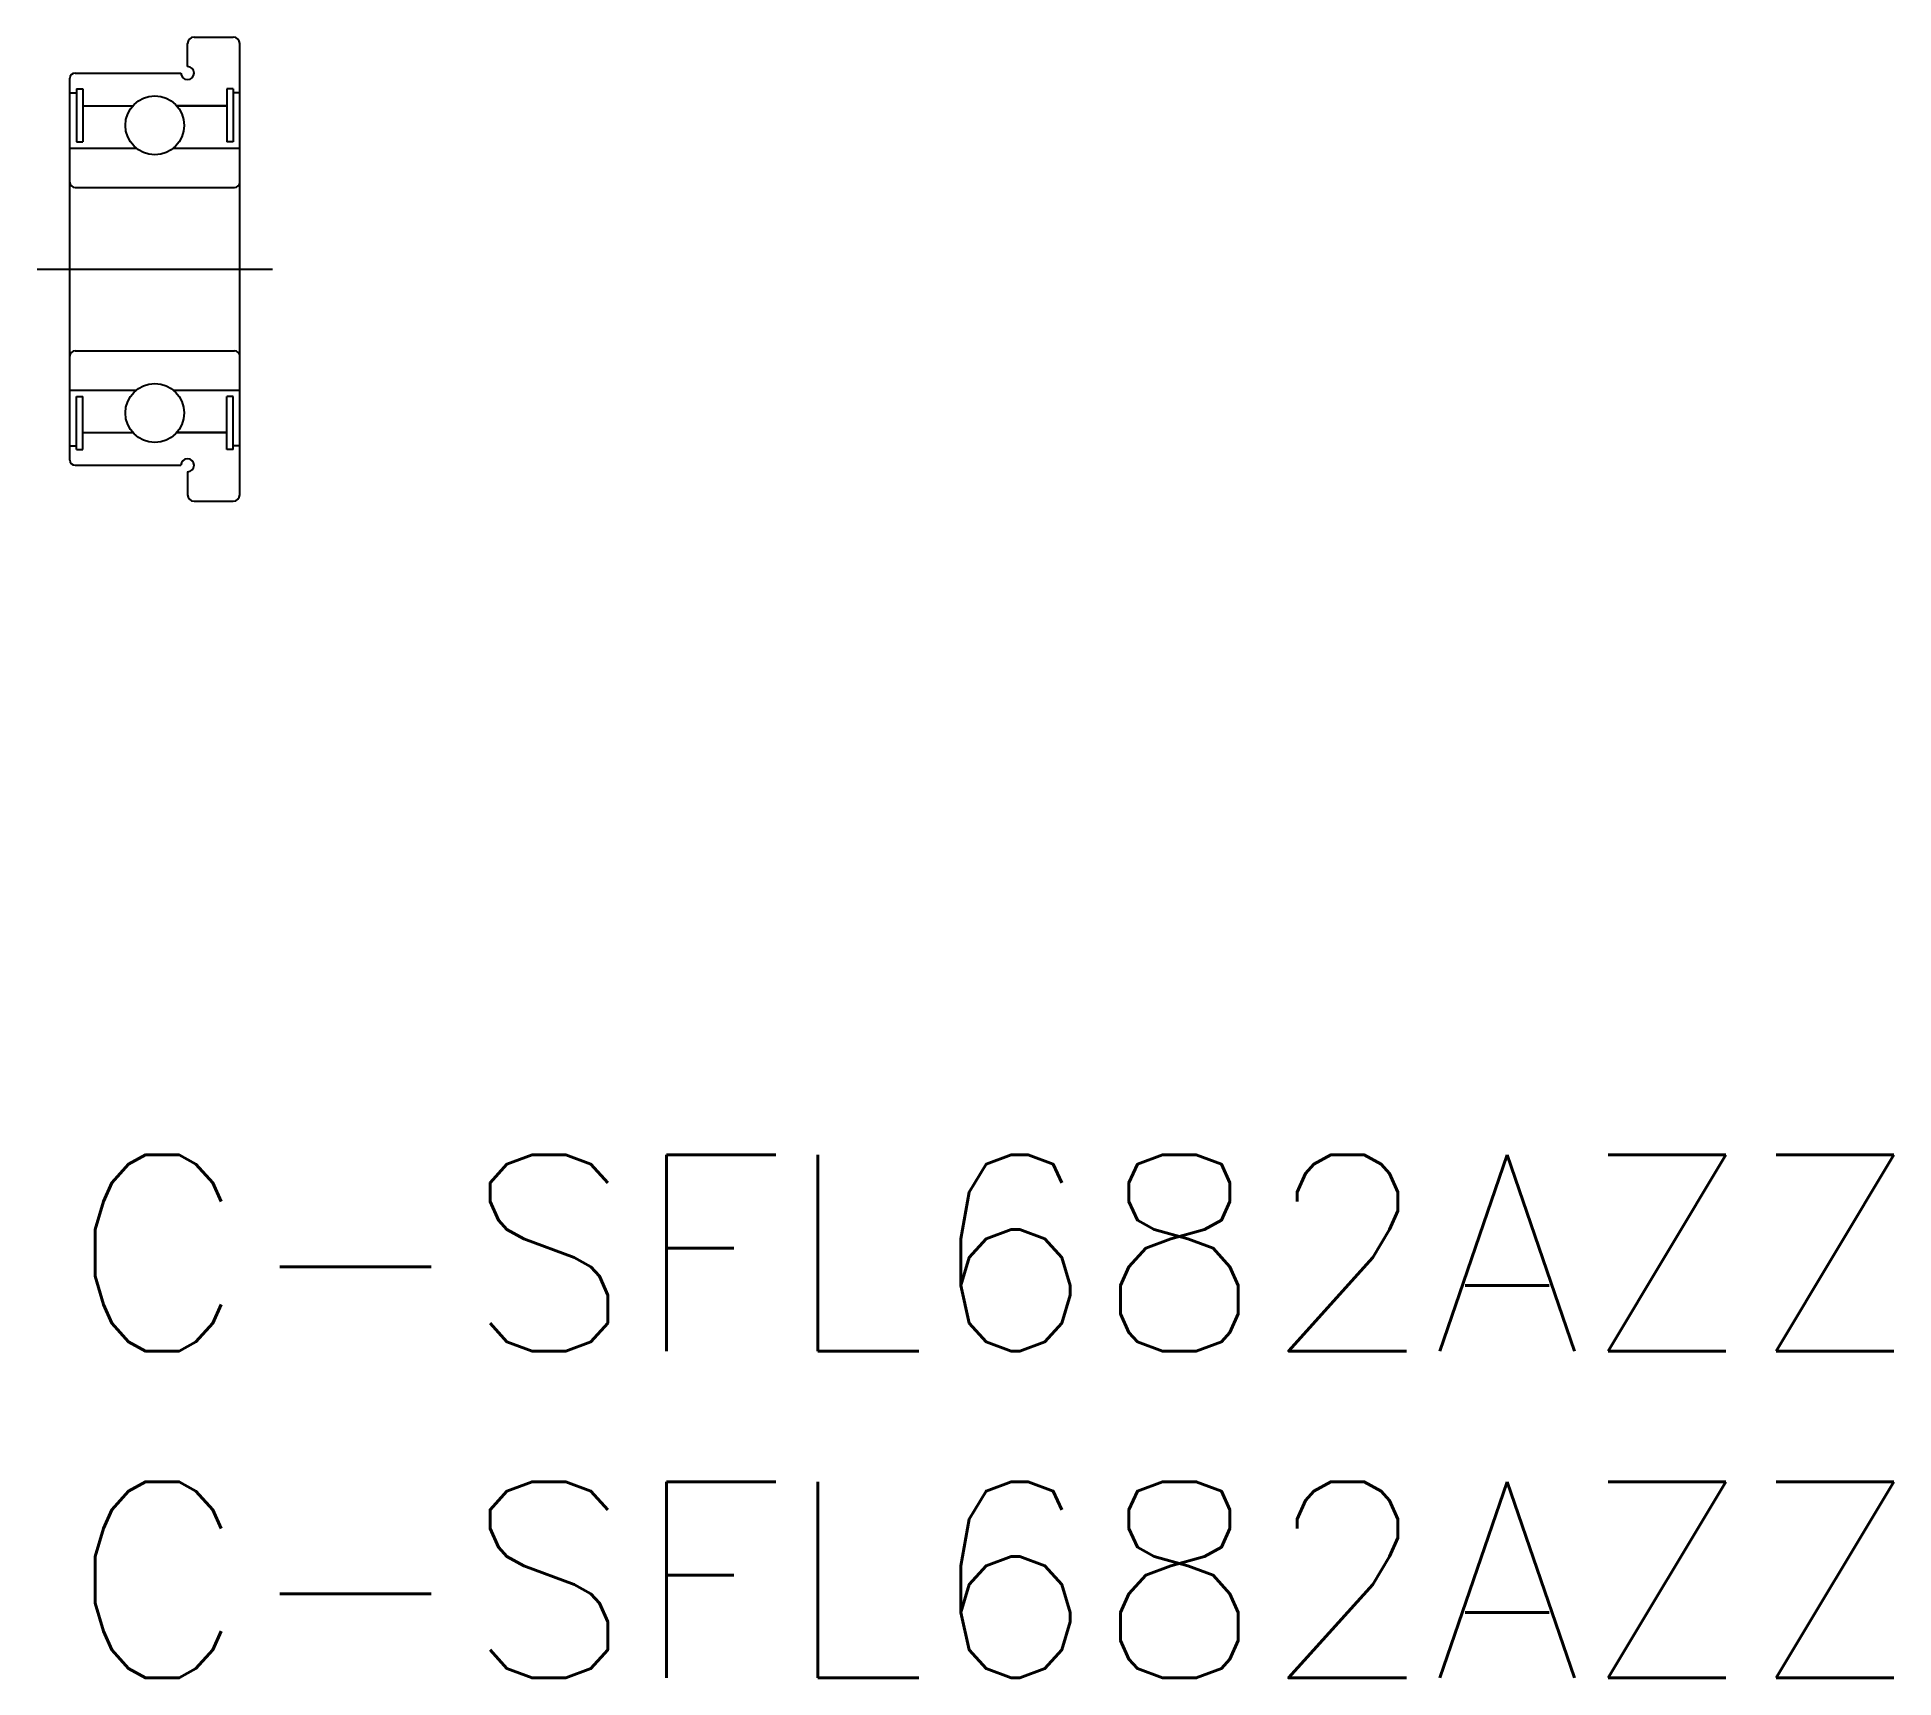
# Model space of a CAD drawing. Extents: x -0.5 to 27.9, y -8 to 17.1.
import ezdxf

# ---------------------------------------------------------------- set-up
doc = ezdxf.new("R2010")
doc.units = 0
doc.header["$LTSCALE"] = 0.5
doc.linetypes.add('CENTER', pattern=[50.8, 31.75, -6.35, 6.35, -6.35])
for name, color, linetype in [('MSM_CENTER', 1, 'CENTER'), ('MSM_CONTINUOUS', 7, 'CONTINUOUS'), ('MSM_PART_NUMBER', 7, 'CONTINUOUS')]:
    doc.layers.add(name, color=color, linetype=linetype)
doc.styles.get("Standard").update_dxf_attribs({"font": 'txt.shx', "height": 1, "bigfont": 'bigfont.shx'})

# ---------------------------------------------------------------- blocks, each defined once
blk = doc.blocks.new('*U8')
at = {"layer": 'MSM_PART_NUMBER'}
blk.add_text('C-SFL682AZZ', height=3, dxfattribs=at).set_placement((0, -3))
blk = doc.blocks.new('*U9')
at = {"layer": 'MSM_PART_NUMBER'}
blk.add_text('C-SFL682AZZ', height=3, dxfattribs=at).set_placement((0, -8))

msp = doc.modelspace()

# ---------------------------------------------------------------- linework, layer by layer
at = {"layer": 'MSM_CENTER'}
msp.add_line((-0.5, 13.55), (3.1, 13.55), dxfattribs=at)
at = {"layer": 'MSM_CONTINUOUS'}
for p, q in [((1.9, 17.1), (2.5, 17.1)), ((1.8, 16.65), (1.8, 17)), ((2.6, 10.1), (2.6, 17)), ((0.08, 16.55), (1.7, 16.55)), ((0, 10.63), (0, 16.47)), ((0, 16.25), (0.1, 16.25)), ((0.1, 16.31), (0.1, 15.5)), ((0.1, 16.31), (0.2, 16.31)), ((0.2, 16.31), (0.2, 15.5)), ((2.4, 16.31), (2.4, 15.5)), ((2.5, 16.31), (2.4, 16.31)), ((2.5, 16.31), (2.5, 15.5)), ((2.6, 16.25), (2.5, 16.25)), ((0.2, 16.05), (0.965, 16.05)), ((1.635, 16.05), (2.4, 16.05)), ((2.4, 16.05), (1.635, 16.05)), ((0, 15.4), (1.017, 15.4)), ((0.1, 15.5), (0.2, 15.5)), ((1.583, 15.4), (2.6, 15.4)), ((2.5, 15.5), (2.4, 15.5)), ((0.08, 14.8), (2.52, 14.8)), ((0.08, 12.3), (2.52, 12.3)), ((0, 11.7), (1.017, 11.7)), ((1.583, 11.7), (2.6, 11.7)), ((0.1, 10.79), (0.1, 11.6)), ((0.1, 11.6), (0.2, 11.6)), ((0.2, 10.79), (0.2, 11.6)), ((2.5, 11.6), (2.4, 11.6)), ((2.4, 10.79), (2.4, 11.6)), ((2.5, 10.79), (2.5, 11.6)), ((0, 10.85), (0.1, 10.85)), ((0.2, 11.05), (0.965, 11.05)), ((1.635, 11.05), (2.4, 11.05)), ((2.4, 11.05), (1.635, 11.05)), ((2.6, 10.85), (2.5, 10.85)), ((0.08, 10.55), (1.7, 10.55)), ((0.1, 10.79), (0.2, 10.79)), ((2.5, 10.79), (2.4, 10.79)), ((1.8, 10.45), (1.8, 10.1)), ((1.9, 10), (2.5, 10))]:
    msp.add_line(p, q, dxfattribs=at)
for centre in [(1.3, 15.75), (1.3, 11.35)]:
    msp.add_circle(centre, 0.45, dxfattribs=at)
for centre, radius, start, end in [((1.9, 17), 0.1, 90, 180), ((2.5, 17), 0.1, 0, 90), ((0.08, 16.47), 0.08, 90, 180), ((1.8, 16.55), 0.1, 180, 90), ((0.08, 14.88), 0.08, 180, 270), ((2.52, 14.88), 0.08, 270, 0), ((0.08, 12.22), 0.08, 90, 180), ((2.52, 12.22), 0.08, 0, 90), ((0.08, 10.63), 0.08, 180, 270), ((1.8, 10.55), 0.1, 270, 180), ((1.9, 10.1), 0.1, 180, 270), ((2.5, 10.1), 0.1, 270, 0)]:
    msp.add_arc(centre, radius, start, end, dxfattribs=at)

# ---------------------------------------------------------------- block references
for name in ['*U8', '*U9']:
    msp.add_blockref(name, (0, 0), dxfattribs=at)

doc.saveas('drawing.dxf')
